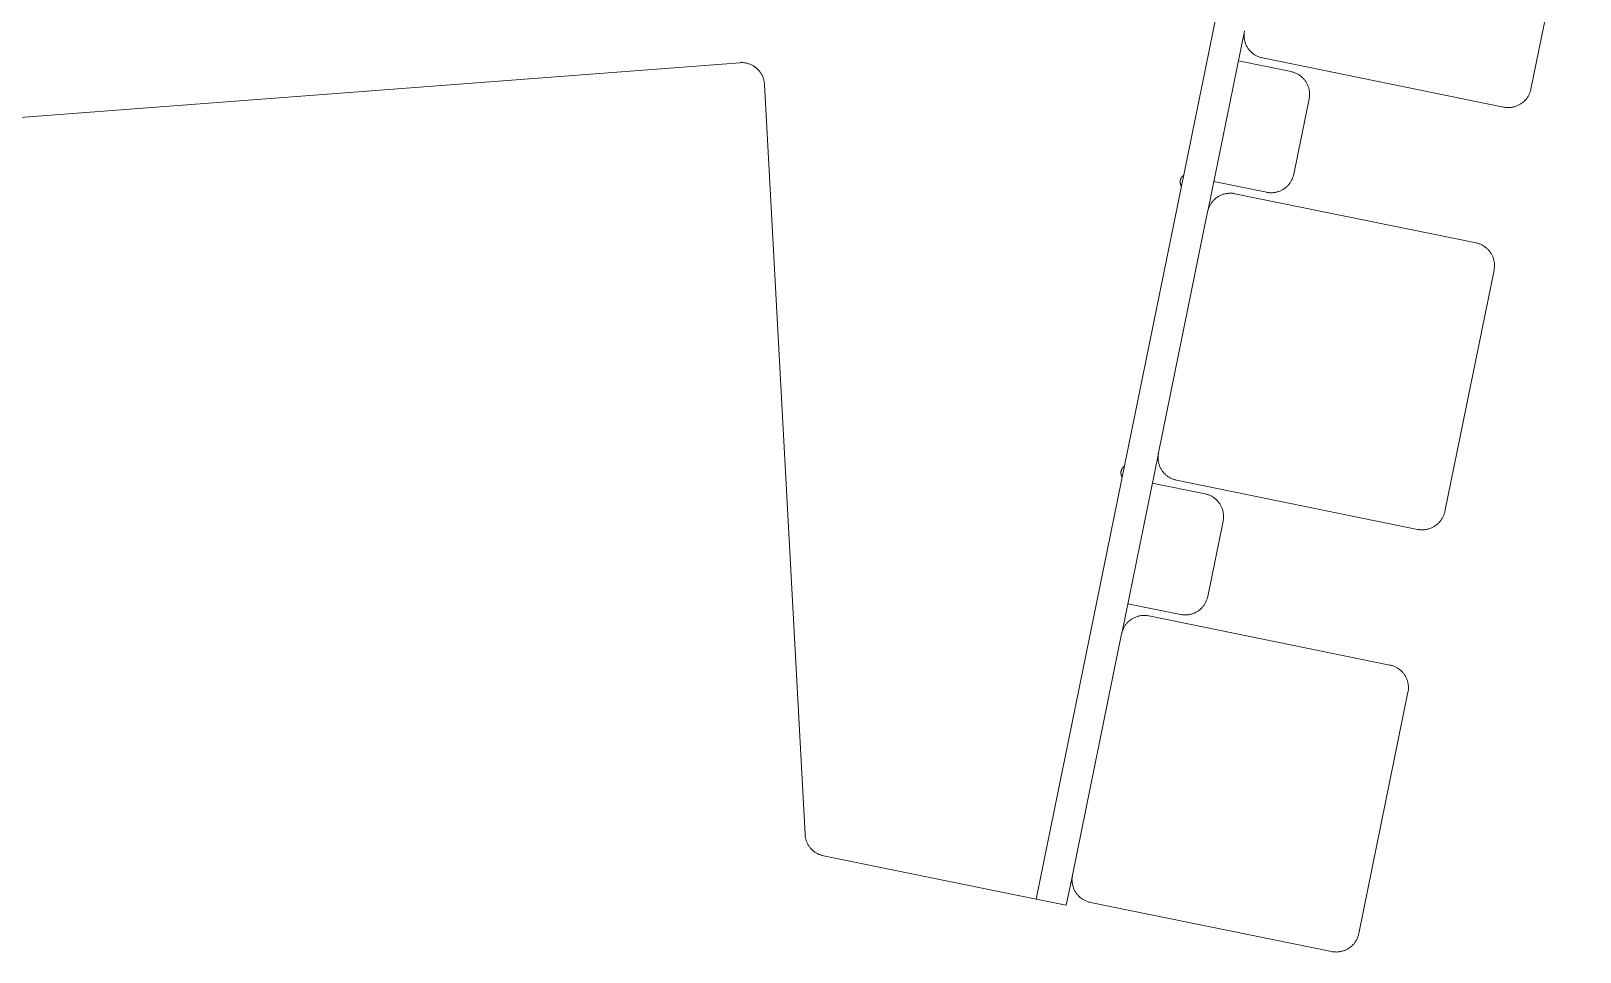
# Model space of a CAD drawing. Header units: inches. Extents: x -12 to 193, y -19 to 105.
# Drawn here: x 181.04 to 188.97, y 96.4 to 101.11 of the extents above; entities that cross this region are included whole.
import ezdxf

# ---------------------------------------------------------------- set-up
doc = ezdxf.new("R2010")
doc.units = ezdxf.units.IN
doc.layers.add('ZANO_R', color=7, linetype='Continuous', lineweight=0)

msp = doc.modelspace()

# ---------------------------------------------------------------- linework, layer by layer
at = {"layer": 'ZANO_R'}
for p, q in [((187.34604, 102.33969), (186.22955, 96.86177)), ((188.97414, 102.04804), (188.72253, 100.81358)), ((187.25608, 101.10979), (187.06843, 100.18908)), ((187.25447, 101.09638), (187.2548, 101.1004)), ((187.2548, 101.1004), (187.25527, 101.10441)), ((187.25527, 101.10441), (187.25587, 101.10839)), ((187.25587, 101.10839), (187.25661, 101.11236)), ((187.25423, 101.08832), (187.25428, 101.09235)), ((187.25431, 101.08429), (187.25423, 101.08832)), ((187.25428, 101.09235), (187.25447, 101.09638)), ((187.25453, 101.08026), (187.25431, 101.08429)), ((187.25489, 101.07624), (187.25453, 101.08026)), ((187.25539, 101.07224), (187.25489, 101.07624)), ((187.25602, 101.06826), (187.25539, 101.07224)), ((187.25679, 101.0643), (187.25602, 101.06826)), ((187.25769, 101.06037), (187.25679, 101.0643)), ((187.25873, 101.05647), (187.25769, 101.06037)), ((187.2599, 101.05261), (187.25873, 101.05647)), ((187.2612, 101.04879), (187.2599, 101.05261)), ((187.26263, 101.04502), (187.2612, 101.04879)), ((187.26419, 101.0413), (187.26263, 101.04502)), ((187.26587, 101.03764), (187.26419, 101.0413)), ((187.26768, 101.03403), (187.26587, 101.03764)), ((187.26961, 101.03049), (187.26768, 101.03403)), ((187.27166, 101.02702), (187.26961, 101.03049)), ((187.27382, 101.02361), (187.27166, 101.02702)), ((187.27611, 101.02029), (187.27382, 101.02361)), ((187.2785, 101.01704), (187.27611, 101.02029)), ((175.18296, 100.22861), (184.67284, 100.94891)), ((184.67284, 100.94891), (184.67693, 100.94915)), ((184.67693, 100.94915), (184.68101, 100.94925)), ((184.68101, 100.94925), (184.6851, 100.94921)), ((184.6851, 100.94921), (184.68919, 100.94902)), ((184.68919, 100.94902), (184.69326, 100.94869)), ((184.69326, 100.94869), (184.69732, 100.94823)), ((184.69732, 100.94823), (184.70137, 100.94762)), ((184.70137, 100.94762), (184.70539, 100.94687)), ((184.70539, 100.94687), (184.70938, 100.94598)), ((184.70938, 100.94598), (184.71334, 100.94496)), ((184.71334, 100.94496), (184.71726, 100.9438)), ((184.71726, 100.9438), (184.72114, 100.9425)), ((184.72114, 100.9425), (184.72497, 100.94108)), ((184.72497, 100.94108), (184.72875, 100.93951)), ((187.4952, 100.90301), (187.22516, 100.95805)), ((187.281, 101.01388), (187.2785, 101.01704)), ((187.28361, 101.01081), (187.281, 101.01388)), ((187.28633, 101.00782), (187.28361, 101.01081)), ((187.28914, 101.00493), (187.28633, 101.00782)), ((187.29205, 101.00214), (187.28914, 101.00493)), ((187.29506, 100.99945), (187.29205, 101.00214)), ((187.29815, 100.99687), (187.29506, 100.99945)), ((187.30133, 100.99439), (187.29815, 100.99687)), ((187.3046, 100.99202), (187.30133, 100.99439)), ((187.30794, 100.98976), (187.3046, 100.99202)), ((187.31136, 100.98762), (187.30794, 100.98976)), ((187.31484, 100.9856), (187.31136, 100.98762)), ((187.3184, 100.98369), (187.31484, 100.9856)), ((187.32202, 100.98191), (187.3184, 100.98369)), ((187.3257, 100.98026), (187.32202, 100.98191)), ((187.32943, 100.97873), (187.3257, 100.98026)), ((187.33321, 100.97733), (187.32943, 100.97873)), ((187.33704, 100.97606), (187.33321, 100.97733)), ((187.34091, 100.97492), (187.33704, 100.97606)), ((187.34481, 100.97391), (187.34091, 100.97492)), ((187.34875, 100.97304), (187.34481, 100.97391)), ((188.58321, 100.72143), (187.34875, 100.97304)), ((184.72875, 100.93951), (184.73247, 100.93782)), ((184.73247, 100.93782), (184.73613, 100.93601)), ((184.73613, 100.93601), (184.73973, 100.93406)), ((184.73973, 100.93406), (184.74326, 100.93199)), ((184.74326, 100.93199), (184.74671, 100.92981)), ((184.74671, 100.92981), (184.75009, 100.9275)), ((184.75009, 100.9275), (184.75338, 100.92508)), ((184.75338, 100.92508), (184.75659, 100.92254)), ((184.75659, 100.92254), (184.75971, 100.9199)), ((184.75971, 100.9199), (184.76273, 100.91715)), ((184.76273, 100.91715), (184.76566, 100.9143)), ((184.76566, 100.9143), (184.76849, 100.91134)), ((184.76849, 100.91134), (184.77121, 100.90829)), ((184.77121, 100.90829), (184.77383, 100.90515)), ((184.77383, 100.90515), (184.77634, 100.90192)), ((184.77634, 100.90192), (184.77873, 100.89861)), ((184.77873, 100.89861), (184.78101, 100.89521)), ((184.78101, 100.89521), (184.78317, 100.89174)), ((184.78317, 100.89174), (184.7852, 100.88819)), ((184.7852, 100.88819), (184.78712, 100.88458)), ((184.78712, 100.88458), (184.7889, 100.8809)), ((184.7889, 100.8809), (184.79056, 100.87716)), ((184.79056, 100.87716), (184.79209, 100.87337)), ((184.79209, 100.87337), (184.79348, 100.86953)), ((184.79348, 100.86953), (184.79474, 100.86564)), ((184.79474, 100.86564), (184.79587, 100.86171)), ((184.79587, 100.86171), (184.79686, 100.85774)), ((187.49913, 100.90214), (187.4952, 100.90301)), ((187.50304, 100.90113), (187.49913, 100.90214)), ((187.50691, 100.89999), (187.50304, 100.90113)), ((187.51073, 100.89872), (187.50691, 100.89999)), ((187.51452, 100.89732), (187.51073, 100.89872)), ((187.51825, 100.89579), (187.51452, 100.89732)), ((187.52193, 100.89414), (187.51825, 100.89579)), ((187.52554, 100.89236), (187.52193, 100.89414)), ((187.5291, 100.89045), (187.52554, 100.89236)), ((187.53259, 100.88843), (187.5291, 100.89045)), ((187.53601, 100.88629), (187.53259, 100.88843)), ((187.53935, 100.88403), (187.53601, 100.88629)), ((187.54261, 100.88166), (187.53935, 100.88403)), ((187.54579, 100.87918), (187.54261, 100.88166)), ((187.54889, 100.8766), (187.54579, 100.87918)), ((187.55189, 100.87391), (187.54889, 100.8766)), ((187.5548, 100.87112), (187.55189, 100.87391)), ((187.55762, 100.86823), (187.5548, 100.87112)), ((187.56033, 100.86524), (187.55762, 100.86823)), ((187.56294, 100.86217), (187.56033, 100.86524)), ((187.56544, 100.85901), (187.56294, 100.86217)), ((184.79686, 100.85774), (184.79771, 100.85374)), ((184.79771, 100.85374), (184.79842, 100.84971)), ((184.79842, 100.84971), (184.799, 100.84567)), ((184.799, 100.84567), (184.79943, 100.8416)), ((184.79943, 100.8416), (184.79972, 100.83752)), ((184.79972, 100.83752), (185.00724, 97.00012)), ((187.56784, 100.85576), (187.56544, 100.85901)), ((187.57012, 100.85244), (187.56784, 100.85576)), ((187.57229, 100.84903), (187.57012, 100.85244)), ((187.57434, 100.84556), (187.57229, 100.84903)), ((187.57627, 100.84202), (187.57434, 100.84556)), ((187.57807, 100.83841), (187.57627, 100.84202)), ((187.57976, 100.83475), (187.57807, 100.83841)), ((187.58132, 100.83103), (187.57976, 100.83475)), ((187.58275, 100.82726), (187.58132, 100.83103)), ((187.58405, 100.82344), (187.58275, 100.82726)), ((187.58521, 100.81958), (187.58405, 100.82344)), ((187.58625, 100.81568), (187.58521, 100.81958)), ((187.58715, 100.81175), (187.58625, 100.81568)), ((187.58792, 100.80779), (187.58715, 100.81175)), ((187.58855, 100.80381), (187.58792, 100.80779)), ((187.58905, 100.79981), (187.58855, 100.80381)), ((187.58941, 100.79579), (187.58905, 100.79981)), ((187.58963, 100.79176), (187.58941, 100.79579)), ((187.58947, 100.77967), (187.58966, 100.7837)), ((187.58972, 100.78773), (187.58963, 100.79176)), ((187.58966, 100.7837), (187.58972, 100.78773)), ((188.71188, 100.78323), (188.70997, 100.77967)), ((188.71366, 100.78685), (188.71188, 100.78323)), ((188.71531, 100.79052), (188.71366, 100.78685)), ((188.71684, 100.79426), (188.71531, 100.79052)), ((188.71824, 100.79804), (188.71684, 100.79426)), ((188.71951, 100.80187), (188.71824, 100.79804)), ((188.72065, 100.80573), (188.71951, 100.80187)), ((188.72166, 100.80964), (188.72065, 100.80573)), ((188.72253, 100.81358), (188.72166, 100.80964)), ((187.50871, 100.37792), (187.58734, 100.76369)), ((187.58734, 100.76369), (187.58808, 100.76766)), ((187.58808, 100.76766), (187.58868, 100.77165)), ((187.58868, 100.77165), (187.58914, 100.77565)), ((187.58914, 100.77565), (187.58947, 100.77967)), ((188.58718, 100.7207), (188.58321, 100.72143)), ((188.59116, 100.72009), (188.58718, 100.7207)), ((188.59517, 100.71963), (188.59116, 100.72009)), ((188.59919, 100.7193), (188.59517, 100.71963)), ((188.60322, 100.71911), (188.59919, 100.7193)), ((188.60725, 100.71906), (188.60322, 100.71911)), ((188.61128, 100.71914), (188.60725, 100.71906)), ((188.61531, 100.71936), (188.61128, 100.71914)), ((188.61933, 100.71972), (188.61531, 100.71936)), ((188.62333, 100.72022), (188.61933, 100.71972)), ((188.62731, 100.72085), (188.62333, 100.72022)), ((188.63127, 100.72162), (188.62731, 100.72085)), ((188.6352, 100.72252), (188.63127, 100.72162)), ((188.6391, 100.72356), (188.6352, 100.72252)), ((188.64296, 100.72473), (188.6391, 100.72356)), ((188.64678, 100.72603), (188.64296, 100.72473)), ((188.65055, 100.72746), (188.64678, 100.72603)), ((188.65427, 100.72901), (188.65055, 100.72746)), ((188.65793, 100.7307), (188.65427, 100.72901)), ((188.66154, 100.73251), (188.65793, 100.7307)), ((188.66508, 100.73444), (188.66154, 100.73251)), ((188.66855, 100.73648), (188.66508, 100.73444)), ((188.67195, 100.73865), (188.66855, 100.73648)), ((188.67528, 100.74093), (188.67195, 100.73865)), ((188.67853, 100.74333), (188.67528, 100.74093)), ((188.68169, 100.74583), (188.67853, 100.74333)), ((188.68476, 100.74844), (188.68169, 100.74583)), ((188.68775, 100.75115), (188.68476, 100.74844)), ((188.69063, 100.75397), (188.68775, 100.75115)), ((188.69343, 100.75688), (188.69063, 100.75397)), ((188.69612, 100.75988), (188.69343, 100.75688)), ((188.6987, 100.76298), (188.69612, 100.75988)), ((188.70118, 100.76616), (188.6987, 100.76298)), ((188.70355, 100.76942), (188.70118, 100.76616)), ((188.70581, 100.77277), (188.70355, 100.76942)), ((188.70795, 100.77618), (188.70581, 100.77277)), ((188.70997, 100.77967), (188.70795, 100.77618)), ((186.92739, 100.33928), (186.92741, 100.34063)), ((186.92742, 100.33794), (186.92739, 100.33928)), ((186.92741, 100.34063), (186.92748, 100.34197)), ((186.9275, 100.3366), (186.92742, 100.33794)), ((186.92748, 100.34197), (186.92759, 100.34331)), ((186.92762, 100.33526), (186.9275, 100.3366)), ((186.92759, 100.34331), (186.92774, 100.34464)), ((186.92778, 100.33392), (186.92762, 100.33526)), ((186.92774, 100.34464), (186.92794, 100.34597)), ((186.92799, 100.33259), (186.92778, 100.33392)), ((186.92794, 100.34597), (186.92819, 100.34729)), ((186.92825, 100.33127), (186.92799, 100.33259)), ((186.92819, 100.34729), (186.92848, 100.34861)), ((186.92855, 100.32996), (186.92825, 100.33127)), ((186.92848, 100.34861), (186.92881, 100.34991)), ((186.9289, 100.32867), (186.92855, 100.32996)), ((186.92881, 100.34991), (186.92919, 100.3512)), ((186.92929, 100.32738), (186.9289, 100.32867)), ((186.92919, 100.3512), (186.92962, 100.35247)), ((186.92972, 100.32611), (186.92929, 100.32738)), ((186.92962, 100.35247), (186.93008, 100.35373)), ((186.93019, 100.32485), (186.92972, 100.32611)), ((186.93008, 100.35373), (186.93059, 100.35498)), ((186.93071, 100.32361), (186.93019, 100.32485)), ((186.93059, 100.35498), (186.93115, 100.3562)), ((186.93128, 100.32239), (186.93071, 100.32361)), ((186.93115, 100.3562), (186.93174, 100.35741)), ((186.93188, 100.32119), (186.93128, 100.32239)), ((186.93174, 100.35741), (186.93237, 100.3586)), ((186.93252, 100.32001), (186.93188, 100.32119)), ((186.93237, 100.3586), (186.93305, 100.35976)), ((186.9332, 100.31885), (186.93252, 100.32001)), ((186.93305, 100.35976), (186.93376, 100.3609)), ((186.93393, 100.31771), (186.9332, 100.31885)), ((186.93376, 100.3609), (186.93451, 100.36201)), ((186.93451, 100.36201), (186.9353, 100.3631)), ((186.9353, 100.3631), (186.93613, 100.36416)), ((186.93613, 100.36416), (186.93699, 100.36519)), ((186.93699, 100.36519), (186.93789, 100.36619)), ((186.93789, 100.36619), (186.93882, 100.36716)), ((186.93882, 100.36716), (186.93978, 100.3681)), ((186.93978, 100.3681), (186.94078, 100.36901)), ((186.94078, 100.36901), (186.9418, 100.36988)), ((186.9418, 100.36988), (186.94286, 100.37071)), ((186.94286, 100.37071), (186.94394, 100.37151)), ((186.94394, 100.37151), (186.94505, 100.37227)), ((187.09935, 100.34082), (187.36939, 100.28578)), ((187.46146, 100.30528), (187.46471, 100.30767)), ((187.46471, 100.30767), (187.46787, 100.31018)), ((187.46787, 100.31018), (187.47094, 100.31279)), ((187.47094, 100.31279), (187.47393, 100.3155)), ((187.47393, 100.3155), (187.47682, 100.31831)), ((187.47682, 100.31831), (187.47961, 100.32123)), ((187.47961, 100.32123), (187.4823, 100.32423)), ((187.4823, 100.32423), (187.48488, 100.32732)), ((187.48488, 100.32732), (187.48736, 100.33051)), ((187.48736, 100.33051), (187.48973, 100.33377)), ((187.48973, 100.33377), (187.49199, 100.33711)), ((187.49199, 100.33711), (187.49413, 100.34053)), ((187.49413, 100.34053), (187.49615, 100.34402)), ((187.49615, 100.34402), (187.49806, 100.34757)), ((187.49806, 100.34757), (187.49984, 100.35119)), ((187.49984, 100.35119), (187.50149, 100.35487)), ((187.50149, 100.35487), (187.50302, 100.3586)), ((187.50302, 100.3586), (187.50442, 100.36238)), ((187.50442, 100.36238), (187.50569, 100.36621)), ((187.50569, 100.36621), (187.50683, 100.37008)), ((187.50683, 100.37008), (187.50784, 100.37399)), ((187.50784, 100.37399), (187.50871, 100.37792)), ((187.08248, 100.22391), (187.08463, 100.22732)), ((187.08463, 100.22732), (187.08688, 100.23067)), ((187.08688, 100.23067), (187.08925, 100.23393)), ((187.08925, 100.23393), (187.09173, 100.23711)), ((187.09173, 100.23711), (187.09432, 100.2402)), ((187.09432, 100.2402), (187.09701, 100.24321)), ((187.09701, 100.24321), (187.0998, 100.24612)), ((187.0998, 100.24612), (187.10269, 100.24893)), ((187.10269, 100.24893), (187.10567, 100.25165)), ((187.10567, 100.25165), (187.10875, 100.25426)), ((187.10875, 100.25426), (187.11191, 100.25676)), ((187.11191, 100.25676), (187.11515, 100.25915)), ((187.11515, 100.25915), (187.11848, 100.26144)), ((187.11848, 100.26144), (187.12188, 100.2636)), ((187.12188, 100.2636), (187.12535, 100.26565)), ((187.12535, 100.26565), (187.1289, 100.26758)), ((187.1289, 100.26758), (187.1325, 100.26939)), ((187.1325, 100.26939), (187.13617, 100.27107)), ((187.13617, 100.27107), (187.13989, 100.27263)), ((187.13989, 100.27263), (187.14366, 100.27406)), ((187.14366, 100.27406), (187.14747, 100.27536)), ((187.14747, 100.27536), (187.15133, 100.27653)), ((187.15133, 100.27653), (187.15523, 100.27757)), ((187.15523, 100.27757), (187.15916, 100.27847)), ((187.15916, 100.27847), (187.16312, 100.27924)), ((187.16312, 100.27924), (187.1671, 100.27987)), ((187.1671, 100.27987), (187.17111, 100.28037)), ((187.17111, 100.28037), (187.17512, 100.28073)), ((187.17512, 100.28073), (187.17915, 100.28095)), ((187.17915, 100.28095), (187.18318, 100.28103)), ((187.18318, 100.28103), (187.18722, 100.28098)), ((187.18722, 100.28098), (187.19124, 100.28079)), ((187.19124, 100.28079), (187.19526, 100.28046)), ((187.19526, 100.28046), (187.19927, 100.27999)), ((187.19927, 100.27999), (187.20326, 100.27939)), ((187.20326, 100.27939), (187.20722, 100.27865)), ((187.20722, 100.27865), (188.44168, 100.02705)), ((187.36939, 100.28578), (187.37336, 100.28504)), ((187.37336, 100.28504), (187.37735, 100.28444)), ((187.37735, 100.28444), (187.38135, 100.28398)), ((187.38135, 100.28398), (187.38537, 100.28365)), ((187.38537, 100.28365), (187.3894, 100.28346)), ((187.3894, 100.28346), (187.39343, 100.2834)), ((187.39343, 100.2834), (187.39746, 100.28349)), ((187.39746, 100.28349), (187.40149, 100.28371)), ((187.40149, 100.28371), (187.40551, 100.28407)), ((187.40551, 100.28407), (187.40951, 100.28456)), ((187.40951, 100.28456), (187.41349, 100.2852)), ((187.41349, 100.2852), (187.41745, 100.28596)), ((187.41745, 100.28596), (187.42138, 100.28687)), ((187.42138, 100.28687), (187.42528, 100.2879)), ((187.42528, 100.2879), (187.42914, 100.28907)), ((187.42914, 100.28907), (187.43296, 100.29037)), ((187.43296, 100.29037), (187.43673, 100.2918)), ((187.43673, 100.2918), (187.44045, 100.29336)), ((187.44045, 100.29336), (187.44411, 100.29504)), ((187.44411, 100.29504), (187.44772, 100.29685)), ((187.44772, 100.29685), (187.45126, 100.29878)), ((187.45126, 100.29878), (187.45473, 100.30083)), ((187.45473, 100.30083), (187.45814, 100.303)), ((187.45814, 100.303), (187.46146, 100.30528)), ((186.8163, 98.95205), (187.0679, 100.18651)), ((187.0679, 100.18651), (187.06878, 100.19045)), ((187.06878, 100.19045), (187.06978, 100.19435)), ((187.06978, 100.19435), (187.07092, 100.19822)), ((187.07092, 100.19822), (187.07219, 100.20205)), ((187.07219, 100.20205), (187.07359, 100.20583)), ((187.07359, 100.20583), (187.07512, 100.20956)), ((187.07512, 100.20956), (187.07678, 100.21324)), ((187.07678, 100.21324), (187.07856, 100.21686)), ((187.07856, 100.21686), (187.08046, 100.22042)), ((187.08046, 100.22042), (187.08248, 100.22391)), ((188.44168, 100.02705), (188.44562, 100.02618)), ((188.44562, 100.02618), (188.44953, 100.02517)), ((188.44953, 100.02517), (188.4534, 100.02403)), ((188.4534, 100.02403), (188.45722, 100.02276)), ((188.45722, 100.02276), (188.46101, 100.02136)), ((188.46101, 100.02136), (188.46474, 100.01983)), ((188.46474, 100.01983), (188.46841, 100.01817)), ((188.46841, 100.01817), (188.47203, 100.01639)), ((188.47203, 100.01639), (188.47559, 100.01449)), ((188.47559, 100.01449), (188.47908, 100.01247)), ((188.47908, 100.01247), (188.4825, 100.01033)), ((188.4825, 100.01033), (188.48584, 100.00807)), ((188.48584, 100.00807), (188.4891, 100.0057)), ((188.4891, 100.0057), (188.49228, 100.00322)), ((188.49228, 100.00322), (188.49538, 100.00064)), ((188.49538, 100.00064), (188.49838, 99.99795)), ((188.49838, 99.99795), (188.50129, 99.99515)), ((188.50129, 99.99515), (188.50411, 99.99226)), ((188.50411, 99.99226), (188.50682, 99.98928)), ((188.50682, 99.98928), (188.50943, 99.98621)), ((188.50943, 99.98621), (188.51193, 99.98304)), ((188.51193, 99.98304), (188.51433, 99.9798)), ((188.51433, 99.9798), (188.51661, 99.97647)), ((188.51661, 99.97647), (188.51878, 99.97307)), ((188.51878, 99.97307), (188.52083, 99.9696)), ((188.52083, 99.9696), (188.52276, 99.96606)), ((188.52276, 99.96606), (188.52456, 99.96245)), ((188.52456, 99.96245), (188.52625, 99.95879)), ((188.52625, 99.95879), (188.52781, 99.95507)), ((188.52781, 99.95507), (188.52923, 99.9513)), ((188.52923, 99.9513), (188.53053, 99.94748)), ((188.53053, 99.94748), (188.5317, 99.94362)), ((188.5317, 99.94362), (188.53274, 99.93972)), ((188.53274, 99.93972), (188.53364, 99.93579)), ((188.53364, 99.93579), (188.53441, 99.93183)), ((188.53441, 99.93183), (188.53504, 99.92785)), ((188.53504, 99.92785), (188.53554, 99.92385)), ((188.53554, 99.92385), (188.5359, 99.91983)), ((188.5359, 99.91983), (188.53612, 99.9158)), ((188.53612, 99.9158), (188.53621, 99.91177)), ((188.53621, 99.91177), (188.53615, 99.90774)), ((188.53383, 99.88773), (188.28222, 98.65327)), ((188.53456, 99.8917), (188.53383, 99.88773)), ((188.53517, 99.89568), (188.53456, 99.8917)), ((188.53563, 99.89969), (188.53517, 99.89568)), ((188.53596, 99.90371), (188.53563, 99.89969)), ((188.53615, 99.90774), (188.53596, 99.90371)), ((186.81578, 98.94948), (186.62812, 98.02877)), ((186.6345, 98.87767), (186.63543, 98.87864)), ((186.63543, 98.87864), (186.6364, 98.87958)), ((186.6364, 98.87958), (186.63739, 98.88049)), ((186.63739, 98.88049), (186.63842, 98.88136)), ((186.63842, 98.88136), (186.63947, 98.88219)), ((186.63947, 98.88219), (186.64055, 98.88299)), ((186.64055, 98.88299), (186.64166, 98.88375)), ((186.81392, 98.92801), (186.81397, 98.93204)), ((186.814, 98.92398), (186.81392, 98.92801)), ((186.81397, 98.93204), (186.81416, 98.93607)), ((186.81423, 98.91995), (186.814, 98.92398)), ((186.81416, 98.93607), (186.81449, 98.94009)), ((186.81459, 98.91593), (186.81423, 98.91995)), ((186.81449, 98.94009), (186.81496, 98.9441)), ((186.81508, 98.91193), (186.81459, 98.91593)), ((186.81496, 98.9441), (186.81556, 98.94808)), ((186.81571, 98.90795), (186.81508, 98.91193)), ((186.81556, 98.94808), (186.8163, 98.95205)), ((186.81648, 98.90399), (186.81571, 98.90795)), ((186.81739, 98.90006), (186.81648, 98.90399)), ((186.81842, 98.89616), (186.81739, 98.90006)), ((186.81959, 98.8923), (186.81842, 98.89616)), ((186.82089, 98.88848), (186.81959, 98.8923)), ((186.82232, 98.88471), (186.82089, 98.88848)), ((186.82388, 98.88099), (186.82232, 98.88471)), ((186.82556, 98.87733), (186.82388, 98.88099)), ((186.62401, 98.85076), (186.62403, 98.8521)), ((186.62404, 98.84942), (186.62401, 98.85076)), ((186.62403, 98.8521), (186.62409, 98.85345)), ((186.62411, 98.84807), (186.62404, 98.84942)), ((186.62409, 98.85345), (186.6242, 98.85479)), ((186.62423, 98.84673), (186.62411, 98.84807)), ((186.6242, 98.85479), (186.62435, 98.85612)), ((186.6244, 98.8454), (186.62423, 98.84673)), ((186.62435, 98.85612), (186.62456, 98.85745)), ((186.62461, 98.84407), (186.6244, 98.8454)), ((186.62456, 98.85745), (186.6248, 98.85877)), ((186.62486, 98.84275), (186.62461, 98.84407)), ((186.6248, 98.85877), (186.62509, 98.86009)), ((186.62516, 98.84144), (186.62486, 98.84275)), ((186.62509, 98.86009), (186.62543, 98.86139)), ((186.62551, 98.84014), (186.62516, 98.84144)), ((186.62543, 98.86139), (186.62581, 98.86268)), ((186.6259, 98.83886), (186.62551, 98.84014)), ((186.62581, 98.86268), (186.62623, 98.86395)), ((186.62633, 98.83758), (186.6259, 98.83886)), ((186.62623, 98.86395), (186.6267, 98.86521)), ((186.62681, 98.83633), (186.62633, 98.83758)), ((186.6267, 98.86521), (186.62721, 98.86646)), ((186.62733, 98.83509), (186.62681, 98.83633)), ((186.62721, 98.86646), (186.62776, 98.86768)), ((186.62789, 98.83387), (186.62733, 98.83509)), ((186.62776, 98.86768), (186.62835, 98.86889)), ((186.62849, 98.83266), (186.62789, 98.83387)), ((186.62835, 98.86889), (186.62899, 98.87007)), ((186.62913, 98.83148), (186.62849, 98.83266)), ((186.62899, 98.87007), (186.62966, 98.87124)), ((186.62982, 98.83033), (186.62913, 98.83148)), ((186.62966, 98.87124), (186.63038, 98.87238)), ((186.63054, 98.82919), (186.62982, 98.83033)), ((186.63038, 98.87238), (186.63113, 98.87349)), ((186.63113, 98.87349), (186.63192, 98.87458)), ((186.63192, 98.87458), (186.63274, 98.87564)), ((186.63274, 98.87564), (186.63361, 98.87667)), ((186.63361, 98.87667), (186.6345, 98.87767)), ((186.82737, 98.87372), (186.82556, 98.87733)), ((186.8293, 98.87018), (186.82737, 98.87372)), ((186.83135, 98.86671), (186.8293, 98.87018)), ((186.83352, 98.86331), (186.83135, 98.86671)), ((186.8358, 98.85998), (186.83352, 98.86331)), ((186.83819, 98.85674), (186.8358, 98.85998)), ((186.8407, 98.85357), (186.83819, 98.85674)), ((186.84331, 98.8505), (186.8407, 98.85357)), ((186.84602, 98.84752), (186.84331, 98.8505)), ((186.84883, 98.84463), (186.84602, 98.84752)), ((186.85174, 98.84183), (186.84883, 98.84463)), ((186.85475, 98.83914), (186.85174, 98.84183)), ((186.85784, 98.83656), (186.85475, 98.83914)), ((186.86102, 98.83408), (186.85784, 98.83656)), ((186.86429, 98.83171), (186.86102, 98.83408)), ((186.86763, 98.82945), (186.86429, 98.83171)), ((186.87105, 98.82731), (186.86763, 98.82945)), ((186.87454, 98.82529), (186.87105, 98.82731)), ((186.87809, 98.82339), (186.87454, 98.82529)), ((186.88171, 98.82161), (186.87809, 98.82339)), ((186.88539, 98.81995), (186.88171, 98.82161)), ((186.88912, 98.81842), (186.88539, 98.81995)), ((186.8929, 98.81702), (186.88912, 98.81842)), ((186.89673, 98.81575), (186.8929, 98.81702)), ((186.9006, 98.81461), (186.89673, 98.81575)), ((186.9045, 98.8136), (186.9006, 98.81461)), ((186.90844, 98.81273), (186.9045, 98.8136)), ((188.1429, 98.56113), (186.90844, 98.81273)), ((187.05489, 98.7427), (186.78485, 98.79774)), ((187.05882, 98.74183), (187.05489, 98.7427)), ((187.06273, 98.74082), (187.05882, 98.74183)), ((187.0666, 98.73968), (187.06273, 98.74082)), ((187.07043, 98.73841), (187.0666, 98.73968)), ((187.07421, 98.73701), (187.07043, 98.73841)), ((187.07794, 98.73548), (187.07421, 98.73701)), ((187.08162, 98.73383), (187.07794, 98.73548)), ((187.08524, 98.73205), (187.08162, 98.73383)), ((187.08879, 98.73014), (187.08524, 98.73205)), ((187.09228, 98.72812), (187.08879, 98.73014)), ((187.0957, 98.72598), (187.09228, 98.72812)), ((187.09904, 98.72372), (187.0957, 98.72598)), ((187.1023, 98.72136), (187.09904, 98.72372)), ((187.10549, 98.71888), (187.1023, 98.72136)), ((187.10858, 98.71629), (187.10549, 98.71888)), ((187.11158, 98.7136), (187.10858, 98.71629)), ((187.1145, 98.71081), (187.11158, 98.7136)), ((187.11731, 98.70792), (187.1145, 98.71081)), ((187.12002, 98.70493), (187.11731, 98.70792)), ((187.12263, 98.70186), (187.12002, 98.70493)), ((187.12514, 98.6987), (187.12263, 98.70186)), ((187.12753, 98.69545), (187.12514, 98.6987)), ((187.12981, 98.69213), (187.12753, 98.69545)), ((187.13198, 98.68873), (187.12981, 98.69213)), ((187.13403, 98.68525), (187.13198, 98.68873)), ((187.13596, 98.68171), (187.13403, 98.68525)), ((187.13777, 98.67811), (187.13596, 98.68171)), ((187.13945, 98.67444), (187.13777, 98.67811)), ((187.14101, 98.67072), (187.13945, 98.67444)), ((187.14244, 98.66695), (187.14101, 98.67072)), ((187.14374, 98.66313), (187.14244, 98.66695)), ((187.14491, 98.65927), (187.14374, 98.66313)), ((187.14594, 98.65538), (187.14491, 98.65927)), ((187.14685, 98.65144), (187.14594, 98.65538)), ((187.14761, 98.64749), (187.14685, 98.65144)), ((187.14825, 98.6435), (187.14761, 98.64749)), ((187.14874, 98.6395), (187.14825, 98.6435)), ((188.2792, 98.64156), (188.27793, 98.63773)), ((188.28034, 98.64543), (188.2792, 98.64156)), ((188.28135, 98.64933), (188.28034, 98.64543)), ((188.28222, 98.65327), (188.28135, 98.64933)), ((187.0684, 98.21761), (187.14703, 98.60338)), ((187.14703, 98.60338), (187.14777, 98.60735)), ((187.14777, 98.60735), (187.14837, 98.61134)), ((187.14837, 98.61134), (187.14883, 98.61534)), ((187.1491, 98.63548), (187.14874, 98.6395)), ((187.14883, 98.61534), (187.14916, 98.61936)), ((187.14932, 98.63146), (187.1491, 98.63548)), ((187.14916, 98.61936), (187.14935, 98.62339)), ((187.14941, 98.62742), (187.14932, 98.63146)), ((187.14935, 98.62339), (187.14941, 98.62742)), ((188.19489, 98.56221), (188.19096, 98.56131)), ((188.19879, 98.56325), (188.19489, 98.56221)), ((188.20265, 98.56442), (188.19879, 98.56325)), ((188.20647, 98.56572), (188.20265, 98.56442)), ((188.21024, 98.56715), (188.20647, 98.56572)), ((188.21396, 98.56871), (188.21024, 98.56715)), ((188.21763, 98.57039), (188.21396, 98.56871)), ((188.22123, 98.5722), (188.21763, 98.57039)), ((188.22477, 98.57413), (188.22123, 98.5722)), ((188.22824, 98.57618), (188.22477, 98.57413)), ((188.23165, 98.57834), (188.22824, 98.57618)), ((188.23497, 98.58063), (188.23165, 98.57834)), ((188.23822, 98.58302), (188.23497, 98.58063)), ((188.24138, 98.58552), (188.23822, 98.58302)), ((188.24445, 98.58813), (188.24138, 98.58552)), ((188.24744, 98.59085), (188.24445, 98.58813)), ((188.25033, 98.59366), (188.24744, 98.59085)), ((188.25312, 98.59657), (188.25033, 98.59366)), ((188.25581, 98.59958), (188.25312, 98.59657)), ((188.2584, 98.60267), (188.25581, 98.59958)), ((188.26087, 98.60585), (188.2584, 98.60267)), ((188.26324, 98.60911), (188.26087, 98.60585)), ((188.2655, 98.61246), (188.26324, 98.60911)), ((188.26764, 98.61587), (188.2655, 98.61246)), ((188.26966, 98.61936), (188.26764, 98.61587)), ((188.27157, 98.62292), (188.26966, 98.61936)), ((188.27335, 98.62654), (188.27157, 98.62292)), ((188.275, 98.63022), (188.27335, 98.62654)), ((188.27653, 98.63395), (188.275, 98.63022)), ((188.27793, 98.63773), (188.27653, 98.63395)), ((188.14687, 98.56039), (188.1429, 98.56113)), ((188.15086, 98.55979), (188.14687, 98.56039)), ((188.15486, 98.55932), (188.15086, 98.55979)), ((188.15888, 98.55899), (188.15486, 98.55932)), ((188.16291, 98.5588), (188.15888, 98.55899)), ((188.16694, 98.55875), (188.16291, 98.5588)), ((188.17098, 98.55883), (188.16694, 98.55875)), ((188.175, 98.55905), (188.17098, 98.55883)), ((188.17902, 98.55941), (188.175, 98.55905)), ((188.18302, 98.55991), (188.17902, 98.55941)), ((188.187, 98.56054), (188.18302, 98.55991)), ((188.19096, 98.56131), (188.187, 98.56054)), ((186.65905, 98.18051), (186.92908, 98.12547)), ((187.04199, 98.16392), (187.04458, 98.16702)), ((187.04458, 98.16702), (187.04706, 98.1702)), ((187.04706, 98.1702), (187.04942, 98.17346)), ((187.04942, 98.17346), (187.05168, 98.1768)), ((187.05168, 98.1768), (187.05382, 98.18022)), ((187.05382, 98.18022), (187.05584, 98.18371)), ((187.05584, 98.18371), (187.05775, 98.18727)), ((187.05775, 98.18727), (187.05953, 98.19088)), ((187.05953, 98.19088), (187.06118, 98.19456)), ((187.06118, 98.19456), (187.06271, 98.19829)), ((187.06271, 98.19829), (187.06411, 98.20208)), ((187.06411, 98.20208), (187.06538, 98.2059)), ((187.06538, 98.2059), (187.06652, 98.20977)), ((187.06652, 98.20977), (187.06753, 98.21368)), ((187.06753, 98.21368), (187.0684, 98.21761)), ((186.6567, 98.0829), (186.65949, 98.08581)), ((186.65949, 98.08581), (186.66238, 98.08863)), ((186.66238, 98.08863), (186.66536, 98.09134)), ((186.66536, 98.09134), (186.66844, 98.09395)), ((186.66844, 98.09395), (186.6716, 98.09645)), ((186.6716, 98.09645), (186.67485, 98.09885)), ((186.67485, 98.09885), (186.67817, 98.10113)), ((186.67817, 98.10113), (186.68157, 98.1033)), ((186.68157, 98.1033), (186.68505, 98.10534)), ((186.68505, 98.10534), (186.68859, 98.10727)), ((186.68859, 98.10727), (186.69219, 98.10908)), ((186.69219, 98.10908), (186.69586, 98.11077)), ((186.69586, 98.11077), (186.69958, 98.11232)), ((186.69958, 98.11232), (186.70335, 98.11375)), ((186.70335, 98.11375), (186.70717, 98.11505)), ((186.70717, 98.11505), (186.71103, 98.11622)), ((186.71103, 98.11622), (186.71492, 98.11726)), ((186.71492, 98.11726), (186.71885, 98.11816)), ((186.71885, 98.11816), (186.72281, 98.11893)), ((186.72281, 98.11893), (186.7268, 98.11956)), ((186.7268, 98.11956), (186.7308, 98.12006)), ((186.7308, 98.12006), (186.73482, 98.12042)), ((186.73482, 98.12042), (186.73884, 98.12064)), ((186.73884, 98.12064), (186.74287, 98.12072)), ((186.74287, 98.12072), (186.74691, 98.12067)), ((186.74691, 98.12067), (186.75094, 98.12048)), ((186.75094, 98.12048), (186.75496, 98.12015)), ((186.75496, 98.12015), (186.75896, 98.11969)), ((186.75896, 98.11969), (186.76295, 98.11908)), ((186.76295, 98.11908), (186.76691, 98.11835)), ((186.76691, 98.11835), (188.00138, 97.86674)), ((186.92908, 98.12547), (186.93305, 98.12473)), ((186.93305, 98.12473), (186.93704, 98.12413)), ((186.93704, 98.12413), (186.94104, 98.12367)), ((186.94104, 98.12367), (186.94506, 98.12334)), ((186.94506, 98.12334), (186.94909, 98.12315)), ((186.94909, 98.12315), (186.95312, 98.12309)), ((186.95312, 98.12309), (186.95716, 98.12318)), ((186.95716, 98.12318), (186.96118, 98.1234)), ((186.96118, 98.1234), (186.9652, 98.12376)), ((186.9652, 98.12376), (186.9692, 98.12426)), ((186.9692, 98.12426), (186.97319, 98.12489)), ((186.97319, 98.12489), (186.97714, 98.12566)), ((186.97714, 98.12566), (186.98108, 98.12656)), ((186.98108, 98.12656), (186.98497, 98.1276)), ((186.98497, 98.1276), (186.98883, 98.12876)), ((186.98883, 98.12876), (186.99265, 98.13006)), ((186.99265, 98.13006), (186.99642, 98.13149)), ((186.99642, 98.13149), (187.00014, 98.13305)), ((187.00014, 98.13305), (187.00381, 98.13474)), ((187.00381, 98.13474), (187.00741, 98.13654)), ((187.00741, 98.13654), (187.01095, 98.13847)), ((187.01095, 98.13847), (187.01443, 98.14052)), ((187.01443, 98.14052), (187.01783, 98.14269)), ((187.01783, 98.14269), (187.02115, 98.14497)), ((187.02115, 98.14497), (187.0244, 98.14737)), ((187.0244, 98.14737), (187.02756, 98.14987)), ((187.02756, 98.14987), (187.03063, 98.15248)), ((187.03063, 98.15248), (187.03362, 98.15519)), ((187.03362, 98.15519), (187.03651, 98.15801)), ((187.03651, 98.15801), (187.0393, 98.16092)), ((187.0393, 98.16092), (187.04199, 98.16392)), ((186.37599, 96.79174), (186.6276, 98.0262)), ((186.6276, 98.0262), (186.62847, 98.03014)), ((186.62847, 98.03014), (186.62947, 98.03405)), ((186.62947, 98.03405), (186.63061, 98.03791)), ((186.63061, 98.03791), (186.63188, 98.04174)), ((186.63188, 98.04174), (186.63329, 98.04552)), ((186.63329, 98.04552), (186.63481, 98.04926)), ((186.63481, 98.04926), (186.63647, 98.05293)), ((186.63647, 98.05293), (186.63825, 98.05655)), ((186.63825, 98.05655), (186.64015, 98.06011)), ((186.64015, 98.06011), (186.64218, 98.0636)), ((186.64218, 98.0636), (186.64432, 98.06701)), ((186.64432, 98.06701), (186.64657, 98.07036)), ((186.64657, 98.07036), (186.64894, 98.07362)), ((186.64894, 98.07362), (186.65142, 98.0768)), ((186.65142, 98.0768), (186.65401, 98.0799)), ((186.65401, 98.0799), (186.6567, 98.0829)), ((188.00138, 97.86674), (188.00531, 97.86587)), ((188.00531, 97.86587), (188.00922, 97.86486)), ((188.00922, 97.86486), (188.01309, 97.86372)), ((188.01309, 97.86372), (188.01691, 97.86245)), ((188.01691, 97.86245), (188.0207, 97.86105)), ((188.0207, 97.86105), (188.02443, 97.85952)), ((188.02443, 97.85952), (188.02811, 97.85787)), ((188.02811, 97.85787), (188.03172, 97.85609)), ((188.03172, 97.85609), (188.03528, 97.85418)), ((188.03528, 97.85418), (188.03877, 97.85216)), ((188.03877, 97.85216), (188.04219, 97.85002)), ((188.04219, 97.85002), (188.04553, 97.84776)), ((188.04553, 97.84776), (188.04879, 97.84539)), ((188.04879, 97.84539), (188.05197, 97.84291)), ((188.05197, 97.84291), (188.05507, 97.84033)), ((188.05507, 97.84033), (188.05807, 97.83764)), ((188.05807, 97.83764), (188.06098, 97.83485)), ((188.06098, 97.83485), (188.0638, 97.83196)), ((188.0638, 97.83196), (188.06651, 97.82897)), ((188.06651, 97.82897), (188.06912, 97.8259)), ((188.06912, 97.8259), (188.07163, 97.82274)), ((188.07163, 97.82274), (188.07402, 97.81949)), ((188.07402, 97.81949), (188.0763, 97.81616)), ((188.0763, 97.81616), (188.07847, 97.81276)), ((188.07847, 97.81276), (188.08052, 97.80929)), ((188.08052, 97.80929), (188.08245, 97.80575)), ((188.08245, 97.80575), (188.08426, 97.80214)), ((188.08426, 97.80214), (188.08594, 97.79848)), ((188.08594, 97.79848), (188.0875, 97.79476)), ((188.0875, 97.79476), (188.08893, 97.79099)), ((188.08893, 97.79099), (188.09023, 97.78717)), ((188.09023, 97.78717), (188.0914, 97.78331)), ((188.0914, 97.78331), (188.09243, 97.77941)), ((188.09243, 97.77941), (188.09333, 97.77548)), ((188.09333, 97.77548), (188.0941, 97.77152)), ((188.0941, 97.77152), (188.09474, 97.76754)), ((188.09352, 97.72742), (187.84191, 96.49296)), ((188.09426, 97.73139), (188.09352, 97.72742)), ((188.09486, 97.73537), (188.09426, 97.73139)), ((188.09474, 97.76754), (188.09523, 97.76354)), ((188.09532, 97.73938), (188.09486, 97.73537)), ((188.09523, 97.76354), (188.09559, 97.75952)), ((188.09565, 97.7434), (188.09532, 97.73938)), ((188.09559, 97.75952), (188.09581, 97.75549)), ((188.09584, 97.74743), (188.09565, 97.7434)), ((188.09581, 97.75549), (188.0959, 97.75146)), ((188.0959, 97.75146), (188.09584, 97.74743)), ((185.00724, 97.00012), (185.00753, 96.99604)), ((185.00753, 96.99604), (185.00796, 96.99198)), ((185.00796, 96.99198), (185.00854, 96.98793)), ((185.00854, 96.98793), (185.00925, 96.9839)), ((185.00925, 96.9839), (185.0101, 96.9799)), ((185.0101, 96.9799), (185.01109, 96.97593)), ((185.01109, 96.97593), (185.01222, 96.972)), ((185.01222, 96.972), (185.01348, 96.96811)), ((185.01348, 96.96811), (185.01487, 96.96427)), ((185.01487, 96.96427), (185.0164, 96.96048)), ((185.0164, 96.96048), (185.01806, 96.95674)), ((185.01806, 96.95674), (185.01985, 96.95306)), ((185.01985, 96.95306), (185.02176, 96.94945)), ((185.02176, 96.94945), (185.0238, 96.9459)), ((185.0238, 96.9459), (185.02596, 96.94243)), ((185.02596, 96.94243), (185.02823, 96.93903)), ((185.02823, 96.93903), (185.03063, 96.93571)), ((185.03063, 96.93571), (185.03313, 96.93248)), ((185.03313, 96.93248), (185.03575, 96.92934)), ((185.03575, 96.92934), (185.03848, 96.92629)), ((185.03848, 96.92629), (185.0413, 96.92334)), ((185.0413, 96.92334), (185.04423, 96.92049)), ((185.04423, 96.92049), (185.04726, 96.91774)), ((185.04726, 96.91774), (185.05038, 96.91509)), ((185.05038, 96.91509), (185.05359, 96.91256)), ((185.05359, 96.91256), (185.05688, 96.91014)), ((185.05688, 96.91014), (185.06026, 96.90783)), ((185.06026, 96.90783), (185.06371, 96.90564)), ((185.06371, 96.90564), (185.06724, 96.90357)), ((185.06724, 96.90357), (185.07084, 96.90163)), ((185.07084, 96.90163), (185.0745, 96.89981)), ((185.0745, 96.89981), (185.07823, 96.89812)), ((185.07823, 96.89812), (185.08201, 96.89656)), ((185.08201, 96.89656), (185.08584, 96.89513)), ((185.08584, 96.89513), (185.08972, 96.89384)), ((185.08972, 96.89384), (185.09364, 96.89268)), ((185.09364, 96.89268), (185.0976, 96.89165)), ((185.0976, 96.89165), (185.10159, 96.89077)), ((185.10159, 96.89077), (186.19023, 96.66888)), ((186.22955, 96.86177), (186.19023, 96.66888)), ((186.37547, 96.78917), (186.34454, 96.63743)), ((186.37361, 96.7677), (186.37367, 96.77173)), ((186.3737, 96.76367), (186.37361, 96.7677)), ((186.37367, 96.77173), (186.37386, 96.77576)), ((186.37392, 96.75964), (186.3737, 96.76367)), ((186.37386, 96.77576), (186.37418, 96.77978)), ((186.37428, 96.75563), (186.37392, 96.75964)), ((186.37418, 96.77978), (186.37465, 96.78379)), ((186.37477, 96.75162), (186.37428, 96.75563)), ((186.37465, 96.78379), (186.37525, 96.78778)), ((186.37541, 96.74764), (186.37477, 96.75162)), ((186.37525, 96.78778), (186.37599, 96.79174)), ((186.37617, 96.74368), (186.37541, 96.74764)), ((186.37708, 96.73975), (186.37617, 96.74368)), ((186.37811, 96.73585), (186.37708, 96.73975)), ((186.19023, 96.66888), (186.34454, 96.63743)), ((186.37928, 96.73199), (186.37811, 96.73585)), ((186.38058, 96.72818), (186.37928, 96.73199)), ((186.38201, 96.7244), (186.38058, 96.72818)), ((186.38357, 96.72068), (186.38201, 96.7244)), ((186.38525, 96.71702), (186.38357, 96.72068)), ((186.38706, 96.71341), (186.38525, 96.71702)), ((186.38899, 96.70987), (186.38706, 96.71341)), ((186.39104, 96.7064), (186.38899, 96.70987)), ((186.39321, 96.703), (186.39104, 96.7064)), ((186.39549, 96.69967), (186.39321, 96.703)), ((186.39788, 96.69643), (186.39549, 96.69967)), ((186.40039, 96.69327), (186.39788, 96.69643)), ((186.403, 96.69019), (186.40039, 96.69327)), ((186.40571, 96.68721), (186.403, 96.69019)), ((186.40852, 96.68432), (186.40571, 96.68721)), ((186.41144, 96.68153), (186.40852, 96.68432)), ((186.41444, 96.67884), (186.41144, 96.68153)), ((186.41753, 96.67625), (186.41444, 96.67884)), ((186.42072, 96.67377), (186.41753, 96.67625)), ((186.42398, 96.6714), (186.42072, 96.67377)), ((186.42732, 96.66914), (186.42398, 96.6714)), ((186.43074, 96.667), (186.42732, 96.66914)), ((186.43423, 96.66498), (186.43074, 96.667)), ((186.43778, 96.66308), (186.43423, 96.66498)), ((186.4414, 96.6613), (186.43778, 96.66308)), ((186.44508, 96.65964), (186.4414, 96.6613)), ((186.44881, 96.65811), (186.44508, 96.65964)), ((186.45259, 96.65671), (186.44881, 96.65811)), ((186.45642, 96.65544), (186.45259, 96.65671)), ((186.46029, 96.6543), (186.45642, 96.65544)), ((186.4642, 96.65329), (186.46029, 96.6543)), ((186.46813, 96.65242), (186.4642, 96.65329)), ((187.7026, 96.40082), (186.46813, 96.65242)), ((187.79791, 96.42271), (187.79466, 96.42032)), ((187.80107, 96.42521), (187.79791, 96.42271)), ((187.80415, 96.42782), (187.80107, 96.42521)), ((187.80713, 96.43054), (187.80415, 96.42782)), ((187.81002, 96.43335), (187.80713, 96.43054)), ((187.81281, 96.43626), (187.81002, 96.43335)), ((187.8155, 96.43927), (187.81281, 96.43626)), ((187.81809, 96.44236), (187.8155, 96.43927)), ((187.82057, 96.44554), (187.81809, 96.44236)), ((187.82294, 96.44881), (187.82057, 96.44554)), ((187.82519, 96.45215), (187.82294, 96.44881)), ((187.82733, 96.45557), (187.82519, 96.45215)), ((187.82936, 96.45906), (187.82733, 96.45557)), ((187.83126, 96.46261), (187.82936, 96.45906)), ((187.83304, 96.46623), (187.83126, 96.46261)), ((187.83469, 96.46991), (187.83304, 96.46623)), ((187.83622, 96.47364), (187.83469, 96.46991)), ((187.83762, 96.47742), (187.83622, 96.47364)), ((187.83889, 96.48125), (187.83762, 96.47742)), ((187.84003, 96.48512), (187.83889, 96.48125)), ((187.84104, 96.48902), (187.84003, 96.48512)), ((187.84191, 96.49296), (187.84104, 96.48902)), ((187.70656, 96.40008), (187.7026, 96.40082)), ((187.71055, 96.39948), (187.70656, 96.40008)), ((187.71455, 96.39901), (187.71055, 96.39948)), ((187.71857, 96.39868), (187.71455, 96.39901)), ((187.7226, 96.39849), (187.71857, 96.39868)), ((187.72663, 96.39844), (187.7226, 96.39849)), ((187.73067, 96.39852), (187.72663, 96.39844)), ((187.73469, 96.39875), (187.73067, 96.39852)), ((187.73871, 96.3991), (187.73469, 96.39875)), ((187.74271, 96.3996), (187.73871, 96.3991)), ((187.7467, 96.40023), (187.74271, 96.3996)), ((187.75066, 96.401), (187.7467, 96.40023)), ((187.75459, 96.4019), (187.75066, 96.401)), ((187.75848, 96.40294), (187.75459, 96.4019)), ((187.76234, 96.40411), (187.75848, 96.40294)), ((187.76616, 96.40541), (187.76234, 96.40411)), ((187.76993, 96.40684), (187.76616, 96.40541)), ((187.77365, 96.4084), (187.76993, 96.40684)), ((187.77732, 96.41008), (187.77365, 96.4084)), ((187.78092, 96.41189), (187.77732, 96.41008)), ((187.78446, 96.41382), (187.78092, 96.41189)), ((187.78794, 96.41587), (187.78446, 96.41382)), ((187.79134, 96.41803), (187.78794, 96.41587)), ((187.79466, 96.42032), (187.79134, 96.41803))]:
    msp.add_line(p, q, dxfattribs=at)

doc.saveas('drawing.dxf')
